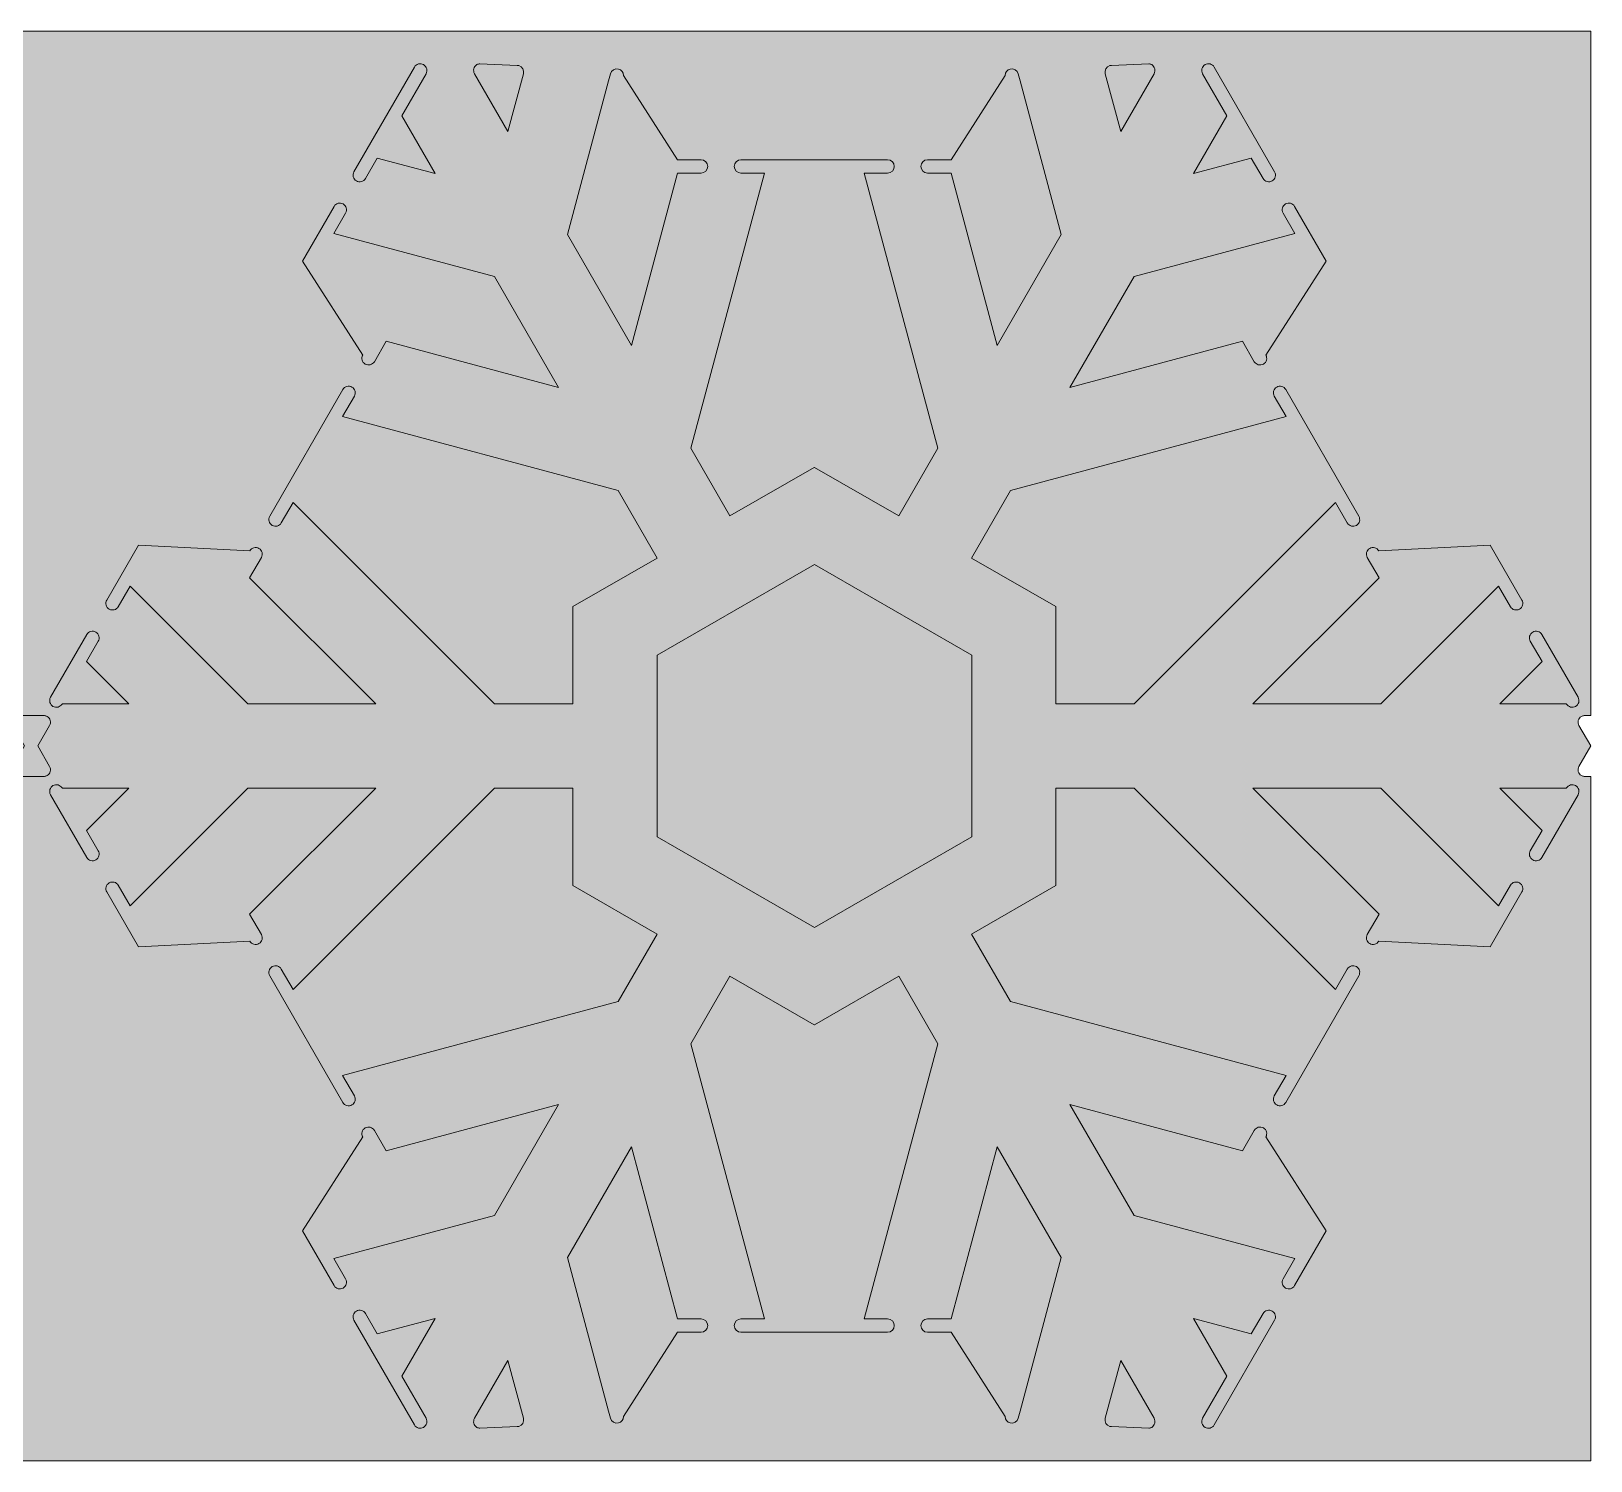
# Model space of a CAD drawing. Header units: inches. Extents: x 4.8 to 19.2, y -15.3 to -8.7.
# Drawn here: x 12 to 19.21, y -15.3 to -8.69 of the extents above; entities that cross this region are included whole.
import ezdxf

# ---------------------------------------------------------------- set-up
doc = ezdxf.new("R2010")
doc.units = ezdxf.units.IN
doc.header["$MEASUREMENT"] = 0
doc.layers.add('Layer 1', color=7, linetype='Continuous', lineweight=0)

# ---------------------------------------------------------------- blocks, each defined once
blk = doc.blocks.new('Block_0')
at = {"layer": 'Layer 1', "transparency": 33554687}
h = blk.add_hatch(color=250, dxfattribs=at)
h.dxf.hatch_style = 2
edge = h.paths.add_edge_path()
edge.add_spline(control_points=[(15.6223, -8.688), (15.6223, -8.688), (19.2146, -8.688), (19.2146, -8.688), (19.2146, -8.688), (19.2146, -11.8553), (19.2146, -11.8553), (19.2146, -11.8553), (19.1845, -11.8553), (19.1845, -11.8553), (19.18, -11.8556), (19.1754, -11.8569), (19.1712, -11.8594), (19.1565, -11.8679), (19.1514, -11.8867), (19.1599, -11.9014), (19.1599, -11.9014), (19.2148, -11.996), (19.2148, -11.996), (19.2148, -11.996), (19.1599, -12.0906), (19.1599, -12.0906), (19.1514, -12.1054), (19.1565, -12.1242), (19.1712, -12.1327), (19.1754, -12.1351), (19.18, -12.1365), (19.1845, -12.1368), (19.1845, -12.1368), (19.2146, -12.1368), (19.2146, -12.1368), (19.2146, -12.1368), (19.2146, -15.3041), (19.2146, -15.3041), (19.2146, -15.3041), (15.6217, -15.3041), (15.6217, -15.3041), (15.6217, -15.3041), (8.3743, -15.3041), (8.3743, -15.3041), (8.3743, -15.3041), (4.7815, -15.3041), (4.7815, -15.3041), (4.7815, -15.3041), (4.7815, -12.1368), (4.7815, -12.1368), (4.7815, -12.1368), (4.8115, -12.1368), (4.8115, -12.1368), (4.816, -12.1365), (4.8206, -12.1351), (4.8248, -12.1327), (4.8395, -12.1242), (4.8446, -12.1054), (4.8361, -12.0906), (4.8361, -12.0906), (4.7813, -11.996), (4.7813, -11.996), (4.7813, -11.996), (4.8361, -11.9014), (4.8361, -11.9014), (4.8446, -11.8867), (4.8395, -11.8679), (4.8248, -11.8594), (4.8206, -11.8569), (4.816, -11.8556), (4.8115, -11.8553), (4.8115, -11.8553), (4.7815, -11.8553), (4.7815, -11.8553), (4.7815, -11.8553), (4.7815, -8.688), (4.7815, -8.688), (4.7815, -8.688), (8.3737, -8.688), (8.3737, -8.688), (8.3737, -8.688), (15.6223, -8.688), (15.6223, -8.688)], knot_values=[0, 0, 0, 0, 1, 1, 1, 2, 2, 2, 3, 3, 3, 4, 4, 4, 5, 5, 5, 6, 6, 6, 7, 7, 7, 8, 8, 8, 9, 9, 9, 10, 10, 10, 11, 11, 11, 12, 12, 12, 13, 13, 13, 14, 14, 14, 15, 15, 15, 16, 16, 16, 17, 17, 17, 18, 18, 18, 19, 19, 19, 20, 20, 20, 21, 21, 21, 22, 22, 22, 23, 23, 23, 24, 24, 24, 25, 25, 25, 26, 26, 26, 26], degree=3, periodic=0)
at = {"layer": 'Layer 1'}
blk.add_lwpolyline([(14.8943, -11.5757), (15.6223, -11.1554), (16.3503, -11.5757), (16.3503, -12.4163), (15.6223, -12.8366), (14.8943, -12.4163)], close=True, dxfattribs=at)
for points, knots in [([(15.6223, -8.688), (15.6223, -8.688), (19.2146, -8.688), (19.2146, -8.688), (19.2146, -8.688), (19.2146, -11.8553), (19.2146, -11.8553), (19.2146, -11.8553), (19.1845, -11.8553), (19.1845, -11.8553), (19.18, -11.8556), (19.1754, -11.8569), (19.1712, -11.8594), (19.1565, -11.8679), (19.1514, -11.8867), (19.1599, -11.9014), (19.1599, -11.9014), (19.2148, -11.996), (19.2148, -11.996), (19.2148, -11.996), (19.1599, -12.0906), (19.1599, -12.0906), (19.1514, -12.1054), (19.1565, -12.1242), (19.1712, -12.1327), (19.1754, -12.1351), (19.18, -12.1365), (19.1845, -12.1368), (19.1845, -12.1368), (19.2146, -12.1368), (19.2146, -12.1368), (19.2146, -12.1368), (19.2146, -15.3041), (19.2146, -15.3041), (19.2146, -15.3041), (15.6217, -15.3041), (15.6217, -15.3041), (15.6217, -15.3041), (8.3743, -15.3041), (8.3743, -15.3041), (8.3743, -15.3041), (4.7815, -15.3041), (4.7815, -15.3041), (4.7815, -15.3041), (4.7815, -12.1368), (4.7815, -12.1368), (4.7815, -12.1368), (4.8115, -12.1368), (4.8115, -12.1368), (4.816, -12.1365), (4.8206, -12.1351), (4.8248, -12.1327), (4.8395, -12.1242), (4.8446, -12.1054), (4.8361, -12.0906), (4.8361, -12.0906), (4.7813, -11.996), (4.7813, -11.996), (4.7813, -11.996), (4.8361, -11.9014), (4.8361, -11.9014), (4.8446, -11.8867), (4.8395, -11.8679), (4.8248, -11.8594), (4.8206, -11.8569), (4.816, -11.8556), (4.8115, -11.8553), (4.8115, -11.8553), (4.7815, -11.8553), (4.7815, -11.8553), (4.7815, -11.8553), (4.7815, -8.688), (4.7815, -8.688), (4.7815, -8.688), (8.3737, -8.688), (8.3737, -8.688), (8.3737, -8.688), (15.6223, -8.688), (15.6223, -8.688)], [0, 0, 0, 0, 1, 1, 1, 2, 2, 2, 3, 3, 3, 4, 4, 4, 5, 5, 5, 6, 6, 6, 7, 7, 7, 8, 8, 8, 9, 9, 9, 10, 10, 10, 11, 11, 11, 12, 12, 12, 13, 13, 13, 14, 14, 14, 15, 15, 15, 16, 16, 16, 17, 17, 17, 18, 18, 18, 19, 19, 19, 20, 20, 20, 21, 21, 21, 22, 22, 22, 23, 23, 23, 24, 24, 24, 25, 25, 25, 26, 26, 26, 26]), ([(13.7716, -8.854), (13.7801, -8.8393), (13.7989, -8.8343), (13.8136, -8.8428), (13.8284, -8.8513), (13.8334, -8.8701), (13.8249, -8.8848), (13.8249, -8.8848), (13.8249, -8.8848), (13.8249, -8.8848), (13.8249, -8.8848), (13.7126, -9.0793), (13.7126, -9.0793), (13.7126, -9.0793), (13.8672, -9.347), (13.8672, -9.347), (13.8672, -9.347), (13.5995, -9.2753), (13.5995, -9.2753), (13.5995, -9.2753), (13.545, -9.3696), (13.545, -9.3696), (13.5365, -9.3843), (13.5176, -9.3894), (13.5029, -9.3809), (13.4882, -9.3724), (13.4832, -9.3536), (13.4917, -9.3388), (13.4917, -9.3388), (13.7716, -8.854), (13.7716, -8.854)], [0, 0, 0, 0, 1, 1, 1, 2, 2, 2, 3, 3, 3, 4, 4, 4, 5, 5, 5, 6, 6, 6, 7, 7, 7, 8, 8, 8, 9, 9, 9, 10, 10, 10, 10]), ([(14.0494, -8.8849), (14.0494, -8.8849), (14.204, -9.1526), (14.204, -9.1526), (14.204, -9.1526), (14.2757, -8.8849), (14.2757, -8.8849), (14.2757, -8.8849), (14.2757, -8.8848), (14.2757, -8.8848), (14.2801, -8.8684), (14.2704, -8.8515), (14.254, -8.8471), (14.2515, -8.8465), (14.249, -8.8461), (14.2465, -8.8461), (14.2465, -8.8461), (14.074, -8.8387), (14.074, -8.8387), (14.0694, -8.839), (14.0649, -8.8403), (14.0606, -8.8428), (14.0459, -8.8513), (14.0409, -8.8701), (14.0494, -8.8848), (14.0494, -8.8848), (14.0494, -8.8849), (14.0494, -8.8849)], [0, 0, 0, 0, 1, 1, 1, 2, 2, 2, 3, 3, 3, 4, 4, 4, 5, 5, 5, 6, 6, 6, 7, 7, 7, 8, 8, 8, 9, 9, 9, 9]), ([(14.6694, -8.9183), (14.6694, -8.9183), (14.479, -9.6288), (14.479, -9.6288), (14.479, -9.6288), (14.7751, -10.1418), (14.7751, -10.1418), (14.7751, -10.1418), (14.9887, -9.3445), (14.9887, -9.3445), (14.9887, -9.3445), (15.0977, -9.3445), (15.0977, -9.3445), (15.1147, -9.3445), (15.1285, -9.3307), (15.1285, -9.3137), (15.1285, -9.2967), (15.1147, -9.2829), (15.0977, -9.2829), (15.0977, -9.2829), (14.9887, -9.2829), (14.9887, -9.2829), (14.9887, -9.2829), (14.7388, -8.8924), (14.7388, -8.8924), (14.7386, -8.879), (14.7296, -8.8667), (14.716, -8.8631), (14.6996, -8.8587), (14.6827, -8.8684), (14.6783, -8.8849), (14.6783, -8.8849), (14.6694, -8.9183), (14.6694, -8.9183)], [0, 0, 0, 0, 1, 1, 1, 2, 2, 2, 3, 3, 3, 4, 4, 4, 5, 5, 5, 6, 6, 6, 7, 7, 7, 8, 8, 8, 9, 9, 9, 10, 10, 10, 11, 11, 11, 11]), ([(16.5741, -8.9183), (16.5741, -8.9183), (16.7645, -9.6288), (16.7645, -9.6288), (16.7645, -9.6288), (16.4683, -10.1418), (16.4683, -10.1418), (16.4683, -10.1418), (16.2547, -9.3445), (16.2547, -9.3445), (16.2547, -9.3445), (16.1457, -9.3445), (16.1457, -9.3445), (16.1287, -9.3445), (16.115, -9.3307), (16.115, -9.3137), (16.115, -9.2967), (16.1287, -9.2829), (16.1457, -9.2829), (16.1457, -9.2829), (16.2547, -9.2829), (16.2547, -9.2829), (16.2547, -9.2829), (16.5046, -8.8924), (16.5046, -8.8924), (16.5048, -8.879), (16.5138, -8.8667), (16.5274, -8.8631), (16.5438, -8.8587), (16.5607, -8.8684), (16.5651, -8.8849), (16.5651, -8.8849), (16.5741, -8.9183), (16.5741, -8.9183)], [0, 0, 0, 0, 1, 1, 1, 2, 2, 2, 3, 3, 3, 4, 4, 4, 5, 5, 5, 6, 6, 6, 7, 7, 7, 8, 8, 8, 9, 9, 9, 10, 10, 10, 11, 11, 11, 11]), ([(17.194, -8.8849), (17.194, -8.8849), (17.0395, -9.1526), (17.0395, -9.1526), (17.0395, -9.1526), (16.9677, -8.8849), (16.9677, -8.8849), (16.9677, -8.8849), (16.9677, -8.8848), (16.9677, -8.8848), (16.9633, -8.8684), (16.9731, -8.8515), (16.9895, -8.8471), (16.992, -8.8465), (16.9944, -8.8461), (16.9969, -8.8461), (16.9969, -8.8461), (17.1694, -8.8387), (17.1694, -8.8387), (17.174, -8.839), (17.1786, -8.8403), (17.1828, -8.8428), (17.1975, -8.8513), (17.2025, -8.8701), (17.194, -8.8848), (17.194, -8.8848), (17.194, -8.8849), (17.194, -8.8849)], [0, 0, 0, 0, 1, 1, 1, 2, 2, 2, 3, 3, 3, 4, 4, 4, 5, 5, 5, 6, 6, 6, 7, 7, 7, 8, 8, 8, 9, 9, 9, 9]), ([(17.4718, -8.854), (17.4633, -8.8393), (17.4445, -8.8343), (17.4298, -8.8428), (17.4151, -8.8513), (17.41, -8.8701), (17.4185, -8.8848), (17.4185, -8.8848), (17.4185, -8.8848), (17.4185, -8.8848), (17.4185, -8.8848), (17.5308, -9.0793), (17.5308, -9.0793), (17.5308, -9.0793), (17.3762, -9.347), (17.3762, -9.347), (17.3762, -9.347), (17.6439, -9.2753), (17.6439, -9.2753), (17.6439, -9.2753), (17.6984, -9.3696), (17.6984, -9.3696), (17.7069, -9.3843), (17.7258, -9.3894), (17.7405, -9.3809), (17.7552, -9.3724), (17.7603, -9.3536), (17.7518, -9.3388), (17.7518, -9.3388), (17.4718, -8.854), (17.4718, -8.854)], [0, 0, 0, 0, 1, 1, 1, 2, 2, 2, 3, 3, 3, 4, 4, 4, 5, 5, 5, 6, 6, 6, 7, 7, 7, 8, 8, 8, 9, 9, 9, 10, 10, 10, 10]), ([(15.2824, -9.2829), (15.2654, -9.2829), (15.2516, -9.2967), (15.2516, -9.3137), (15.2516, -9.3307), (15.2654, -9.3445), (15.2824, -9.3445), (15.2824, -9.3445), (15.3913, -9.3445), (15.3913, -9.3445), (15.3913, -9.3445), (15.0501, -10.6181), (15.0501, -10.6181), (15.0501, -10.6181), (15.2311, -10.9316), (15.2311, -10.9316), (15.2311, -10.9316), (15.6211, -10.7064), (15.6211, -10.7064), (15.6211, -10.7064), (15.6223, -10.7064), (15.6223, -10.7064), (15.6223, -10.7064), (16.0123, -10.9316), (16.0123, -10.9316), (16.0123, -10.9316), (16.1933, -10.6181), (16.1933, -10.6181), (16.1933, -10.6181), (15.8521, -9.3445), (15.8521, -9.3445), (15.8521, -9.3445), (15.961, -9.3445), (15.961, -9.3445), (15.978, -9.3445), (15.9918, -9.3307), (15.9918, -9.3137), (15.9918, -9.2967), (15.978, -9.2829), (15.961, -9.2829), (15.961, -9.2829), (15.2824, -9.2829), (15.2824, -9.2829)], [0, 0, 0, 0, 1, 1, 1, 2, 2, 2, 3, 3, 3, 4, 4, 4, 5, 5, 5, 6, 6, 6, 7, 7, 7, 8, 8, 8, 9, 9, 9, 10, 10, 10, 11, 11, 11, 12, 12, 12, 13, 13, 13, 14, 14, 14, 14]), ([(13.5859, -10.2174), (13.5774, -10.2321), (13.5585, -10.2371), (13.5438, -10.2286), (13.5291, -10.2201), (13.524, -10.2013), (13.5325, -10.1866), (13.5325, -10.1866), (13.2528, -9.7525), (13.2528, -9.7525), (13.2528, -9.7525), (13.3993, -9.4988), (13.3993, -9.4988), (13.4078, -9.4841), (13.4266, -9.479), (13.4414, -9.4875), (13.4561, -9.496), (13.4611, -9.5149), (13.4526, -9.5296), (13.4526, -9.5296), (13.3982, -9.6239), (13.3982, -9.6239), (13.3982, -9.6239), (14.1422, -9.8233), (14.1422, -9.8233), (14.1422, -9.8233), (14.4387, -10.3369), (14.4387, -10.3369), (14.4387, -10.3369), (13.6404, -10.123), (13.6404, -10.123), (13.6404, -10.123), (13.5859, -10.2174), (13.5859, -10.2174)], [0, 0, 0, 0, 1, 1, 1, 2, 2, 2, 3, 3, 3, 4, 4, 4, 5, 5, 5, 6, 6, 6, 7, 7, 7, 8, 8, 8, 9, 9, 9, 10, 10, 10, 11, 11, 11, 11]), ([(17.6576, -10.2174), (17.6661, -10.2321), (17.6849, -10.2371), (17.6996, -10.2286), (17.7143, -10.2201), (17.7194, -10.2013), (17.7109, -10.1866), (17.7109, -10.1866), (17.9906, -9.7525), (17.9906, -9.7525), (17.9906, -9.7525), (17.8441, -9.4988), (17.8441, -9.4988), (17.8356, -9.4841), (17.8168, -9.479), (17.8021, -9.4875), (17.7873, -9.496), (17.7823, -9.5149), (17.7908, -9.5296), (17.7908, -9.5296), (17.8452, -9.6239), (17.8452, -9.6239), (17.8452, -9.6239), (17.1013, -9.8233), (17.1013, -9.8233), (17.1013, -9.8233), (16.8047, -10.3369), (16.8047, -10.3369), (16.8047, -10.3369), (17.6031, -10.123), (17.6031, -10.123), (17.6031, -10.123), (17.6576, -10.2174), (17.6576, -10.2174)], [0, 0, 0, 0, 1, 1, 1, 2, 2, 2, 3, 3, 3, 4, 4, 4, 5, 5, 5, 6, 6, 6, 7, 7, 7, 8, 8, 8, 9, 9, 9, 10, 10, 10, 11, 11, 11, 11]), ([(13.1021, -10.9329), (13.0936, -10.9476), (13.0987, -10.9664), (13.1134, -10.9749), (13.1281, -10.9834), (13.1469, -10.9784), (13.1554, -10.9636), (13.1554, -10.9636), (13.21, -10.8693), (13.21, -10.8693), (13.21, -10.8693), (14.1423, -11.8016), (14.1423, -11.8016), (14.1423, -11.8016), (14.5043, -11.8016), (14.5043, -11.8016), (14.5043, -11.8016), (14.5043, -11.3512), (14.5043, -11.3512), (14.5043, -11.3512), (14.8943, -11.126), (14.8943, -11.126), (14.8943, -11.126), (14.7137, -10.8132), (14.7137, -10.8132), (14.7137, -10.8132), (13.4391, -10.4717), (13.4391, -10.4717), (13.4391, -10.4717), (13.4935, -10.3773), (13.4935, -10.3773), (13.502, -10.3626), (13.497, -10.3438), (13.4822, -10.3353), (13.4675, -10.3268), (13.4487, -10.3318), (13.4402, -10.3465), (13.4402, -10.3465), (13.1021, -10.9329), (13.1021, -10.9329)], [0, 0, 0, 0, 1, 1, 1, 2, 2, 2, 3, 3, 3, 4, 4, 4, 5, 5, 5, 6, 6, 6, 7, 7, 7, 8, 8, 8, 9, 9, 9, 10, 10, 10, 11, 11, 11, 12, 12, 12, 13, 13, 13, 13]), ([(18.1413, -10.9329), (18.1498, -10.9476), (18.1448, -10.9664), (18.13, -10.9749), (18.1153, -10.9834), (18.0965, -10.9784), (18.088, -10.9636), (18.088, -10.9636), (18.0335, -10.8693), (18.0335, -10.8693), (18.0335, -10.8693), (17.1012, -11.8016), (17.1012, -11.8016), (17.1012, -11.8016), (16.7392, -11.8016), (16.7392, -11.8016), (16.7392, -11.8016), (16.7392, -11.3512), (16.7392, -11.3512), (16.7392, -11.3512), (16.3491, -11.126), (16.3491, -11.126), (16.3491, -11.126), (16.5297, -10.8132), (16.5297, -10.8132), (16.5297, -10.8132), (17.8044, -10.4717), (17.8044, -10.4717), (17.8044, -10.4717), (17.7499, -10.3773), (17.7499, -10.3773), (17.7414, -10.3626), (17.7465, -10.3438), (17.7612, -10.3353), (17.7759, -10.3268), (17.7947, -10.3318), (17.8032, -10.3465), (17.8032, -10.3465), (18.1413, -10.9329), (18.1413, -10.9329)], [0, 0, 0, 0, 1, 1, 1, 2, 2, 2, 3, 3, 3, 4, 4, 4, 5, 5, 5, 6, 6, 6, 7, 7, 7, 8, 8, 8, 9, 9, 9, 10, 10, 10, 11, 11, 11, 12, 12, 12, 13, 13, 13, 13]), ([(12.4008, -11.3513), (12.3923, -11.366), (12.3735, -11.3711), (12.3588, -11.3626), (12.3441, -11.3541), (12.339, -11.3353), (12.3475, -11.3205), (12.3475, -11.3205), (12.3475, -11.3205), (12.3475, -11.3205), (12.3475, -11.3205), (12.4939, -11.0669), (12.4939, -11.0669), (12.4939, -11.0669), (13.0098, -11.0928), (13.0098, -11.0928), (13.0183, -11.0781), (13.0371, -11.073), (13.0518, -11.0815), (13.0666, -11.09), (13.0716, -11.1089), (13.0631, -11.1236), (13.0631, -11.1236), (13.0087, -11.218), (13.0087, -11.218), (13.0087, -11.218), (13.5923, -11.8016), (13.5923, -11.8016), (13.5923, -11.8016), (13, -11.8016), (13, -11.8016), (13, -11.8016), (12.4554, -11.257), (12.4554, -11.257), (12.4554, -11.257), (12.4008, -11.3513), (12.4008, -11.3513)], [0, 0, 0, 0, 1, 1, 1, 2, 2, 2, 3, 3, 3, 4, 4, 4, 5, 5, 5, 6, 6, 6, 7, 7, 7, 8, 8, 8, 9, 9, 9, 10, 10, 10, 11, 11, 11, 12, 12, 12, 12]), ([(18.8426, -11.3513), (18.8511, -11.366), (18.8699, -11.3711), (18.8846, -11.3626), (18.8994, -11.3541), (18.9044, -11.3353), (18.8959, -11.3205), (18.8959, -11.3205), (18.896, -11.3205), (18.896, -11.3205), (18.896, -11.3205), (18.7495, -11.0669), (18.7495, -11.0669), (18.7495, -11.0669), (18.2336, -11.0928), (18.2336, -11.0928), (18.2251, -11.0781), (18.2063, -11.073), (18.1916, -11.0815), (18.1769, -11.09), (18.1718, -11.1089), (18.1803, -11.1236), (18.1803, -11.1236), (18.2348, -11.218), (18.2348, -11.218), (18.2348, -11.218), (17.6511, -11.8016), (17.6511, -11.8016), (17.6511, -11.8016), (18.2434, -11.8016), (18.2434, -11.8016), (18.2434, -11.8016), (18.7881, -11.257), (18.7881, -11.257), (18.7881, -11.257), (18.8426, -11.3513), (18.8426, -11.3513)], [0, 0, 0, 0, 1, 1, 1, 2, 2, 2, 3, 3, 3, 4, 4, 4, 5, 5, 5, 6, 6, 6, 7, 7, 7, 8, 8, 8, 9, 9, 9, 10, 10, 10, 11, 11, 11, 12, 12, 12, 12]), ([(12.1409, -11.8017), (12.1323, -11.8163), (12.1136, -11.8213), (12.0989, -11.8129), (12.0842, -11.8044), (12.0791, -11.7855), (12.0876, -11.7708), (12.0876, -11.7708), (12.2552, -11.4805), (12.2552, -11.4805), (12.2637, -11.4658), (12.2825, -11.4607), (12.2972, -11.4692), (12.3119, -11.4777), (12.317, -11.4966), (12.3085, -11.5113), (12.3085, -11.5113), (12.2541, -11.6056), (12.2541, -11.6056), (12.2541, -11.6056), (12.45, -11.8016), (12.45, -11.8016), (12.45, -11.8016), (12.1411, -11.8016), (12.1411, -11.8016), (12.1411, -11.8016), (12.1409, -11.8017), (12.1409, -11.8017)], [0, 0, 0, 0, 1, 1, 1, 2, 2, 2, 3, 3, 3, 4, 4, 4, 5, 5, 5, 6, 6, 6, 7, 7, 7, 8, 8, 8, 9, 9, 9, 9]), ([(19.1026, -11.8017), (19.1111, -11.8163), (19.1299, -11.8213), (19.1445, -11.8129), (19.1593, -11.8044), (19.1643, -11.7855), (19.1558, -11.7708), (19.1558, -11.7708), (18.9883, -11.4805), (18.9883, -11.4805), (18.9798, -11.4658), (18.9609, -11.4607), (18.9462, -11.4692), (18.9315, -11.4777), (18.9264, -11.4966), (18.9349, -11.5113), (18.9349, -11.5113), (18.9894, -11.6056), (18.9894, -11.6056), (18.9894, -11.6056), (18.7934, -11.8016), (18.7934, -11.8016), (18.7934, -11.8016), (19.1023, -11.8016), (19.1023, -11.8016), (19.1023, -11.8016), (19.1026, -11.8017), (19.1026, -11.8017)], [0, 0, 0, 0, 1, 1, 1, 2, 2, 2, 3, 3, 3, 4, 4, 4, 5, 5, 5, 6, 6, 6, 7, 7, 7, 8, 8, 8, 9, 9, 9, 9]), ([(12.0289, -11.8553), (12.0289, -11.8553), (12.0589, -11.8553), (12.0589, -11.8553), (12.0634, -11.8556), (12.068, -11.8569), (12.0722, -11.8594), (12.0869, -11.8679), (12.092, -11.8867), (12.0835, -11.9014), (12.0835, -11.9014), (12.0287, -11.996), (12.0287, -11.996), (12.0287, -11.996), (12.0835, -12.0906), (12.0835, -12.0906), (12.092, -12.1054), (12.0869, -12.1242), (12.0722, -12.1327), (12.068, -12.1351), (12.0634, -12.1365), (12.0589, -12.1368), (12.0589, -12.1368), (12.0289, -12.1368), (12.0289, -12.1368), (12.0289, -12.1368), (11.9672, -12.1368), (11.9672, -12.1368), (11.9672, -12.1368), (11.9371, -12.1368), (11.9371, -12.1368), (11.9326, -12.1365), (11.928, -12.1351), (11.9238, -12.1327), (11.9091, -12.1242), (11.904, -12.1054), (11.9125, -12.0906), (11.9125, -12.0906), (11.9674, -11.996), (11.9674, -11.996), (11.9674, -11.996), (11.9125, -11.9014), (11.9125, -11.9014), (11.904, -11.8867), (11.9091, -11.8679), (11.9238, -11.8594), (11.928, -11.8569), (11.9326, -11.8556), (11.9371, -11.8553), (11.9371, -11.8553), (11.9672, -11.8553), (11.9672, -11.8553), (11.9672, -11.8553), (12.0289, -11.8553), (12.0289, -11.8553)], [0, 0, 0, 0, 1, 1, 1, 2, 2, 2, 3, 3, 3, 4, 4, 4, 5, 5, 5, 6, 6, 6, 7, 7, 7, 8, 8, 8, 9, 9, 9, 10, 10, 10, 11, 11, 11, 12, 12, 12, 13, 13, 13, 14, 14, 14, 15, 15, 15, 16, 16, 16, 17, 17, 17, 18, 18, 18, 18]), ([(12.1409, -12.1904), (12.1323, -12.1757), (12.1136, -12.1707), (12.0989, -12.1792), (12.0842, -12.1877), (12.0791, -12.2065), (12.0876, -12.2213), (12.0876, -12.2213), (12.2552, -12.5116), (12.2552, -12.5116), (12.2637, -12.5263), (12.2825, -12.5314), (12.2972, -12.5229), (12.3119, -12.5144), (12.317, -12.4955), (12.3085, -12.4808), (12.3085, -12.4808), (12.2541, -12.3865), (12.2541, -12.3865), (12.2541, -12.3865), (12.45, -12.1905), (12.45, -12.1905), (12.45, -12.1905), (12.1411, -12.1905), (12.1411, -12.1905), (12.1411, -12.1905), (12.1409, -12.1904), (12.1409, -12.1904)], [0, 0, 0, 0, 1, 1, 1, 2, 2, 2, 3, 3, 3, 4, 4, 4, 5, 5, 5, 6, 6, 6, 7, 7, 7, 8, 8, 8, 9, 9, 9, 9]), ([(12.4008, -12.6408), (12.3923, -12.626), (12.3735, -12.621), (12.3588, -12.6295), (12.3441, -12.638), (12.339, -12.6568), (12.3475, -12.6715), (12.3475, -12.6715), (12.3475, -12.6715), (12.3475, -12.6715), (12.3475, -12.6715), (12.4939, -12.9252), (12.4939, -12.9252), (12.4939, -12.9252), (13.0098, -12.8993), (13.0098, -12.8993), (13.0183, -12.914), (13.0371, -12.919), (13.0518, -12.9105), (13.0666, -12.902), (13.0716, -12.8832), (13.0631, -12.8685), (13.0631, -12.8685), (13.0087, -12.7741), (13.0087, -12.7741), (13.0087, -12.7741), (13.5923, -12.1905), (13.5923, -12.1905), (13.5923, -12.1905), (13, -12.1905), (13, -12.1905), (13, -12.1905), (12.4554, -12.7351), (12.4554, -12.7351), (12.4554, -12.7351), (12.4008, -12.6408), (12.4008, -12.6408)], [0, 0, 0, 0, 1, 1, 1, 2, 2, 2, 3, 3, 3, 4, 4, 4, 5, 5, 5, 6, 6, 6, 7, 7, 7, 8, 8, 8, 9, 9, 9, 10, 10, 10, 11, 11, 11, 12, 12, 12, 12]), ([(13.1021, -13.0592), (13.0936, -13.0445), (13.0987, -13.0257), (13.1134, -13.0172), (13.1281, -13.0087), (13.1469, -13.0137), (13.1554, -13.0284), (13.1554, -13.0284), (13.21, -13.1228), (13.21, -13.1228), (13.21, -13.1228), (14.1423, -12.1905), (14.1423, -12.1905), (14.1423, -12.1905), (14.5043, -12.1905), (14.5043, -12.1905), (14.5043, -12.1905), (14.5043, -12.6409), (14.5043, -12.6409), (14.5043, -12.6409), (14.8943, -12.8661), (14.8943, -12.8661), (14.8943, -12.8661), (14.7137, -13.1789), (14.7137, -13.1789), (14.7137, -13.1789), (13.4391, -13.5204), (13.4391, -13.5204), (13.4391, -13.5204), (13.4935, -13.6148), (13.4935, -13.6148), (13.502, -13.6295), (13.497, -13.6483), (13.4822, -13.6568), (13.4675, -13.6653), (13.4487, -13.6603), (13.4402, -13.6456), (13.4402, -13.6456), (13.1021, -13.0592), (13.1021, -13.0592)], [0, 0, 0, 0, 1, 1, 1, 2, 2, 2, 3, 3, 3, 4, 4, 4, 5, 5, 5, 6, 6, 6, 7, 7, 7, 8, 8, 8, 9, 9, 9, 10, 10, 10, 11, 11, 11, 12, 12, 12, 13, 13, 13, 13]), ([(18.1413, -13.0592), (18.1498, -13.0445), (18.1448, -13.0257), (18.13, -13.0172), (18.1153, -13.0087), (18.0965, -13.0137), (18.088, -13.0284), (18.088, -13.0284), (18.0335, -13.1228), (18.0335, -13.1228), (18.0335, -13.1228), (17.1012, -12.1905), (17.1012, -12.1905), (17.1012, -12.1905), (16.7392, -12.1905), (16.7392, -12.1905), (16.7392, -12.1905), (16.7392, -12.6409), (16.7392, -12.6409), (16.7392, -12.6409), (16.3491, -12.8661), (16.3491, -12.8661), (16.3491, -12.8661), (16.5297, -13.1789), (16.5297, -13.1789), (16.5297, -13.1789), (17.8044, -13.5204), (17.8044, -13.5204), (17.8044, -13.5204), (17.7499, -13.6148), (17.7499, -13.6148), (17.7414, -13.6295), (17.7465, -13.6483), (17.7612, -13.6568), (17.7759, -13.6653), (17.7947, -13.6603), (17.8032, -13.6456), (17.8032, -13.6456), (18.1413, -13.0592), (18.1413, -13.0592)], [0, 0, 0, 0, 1, 1, 1, 2, 2, 2, 3, 3, 3, 4, 4, 4, 5, 5, 5, 6, 6, 6, 7, 7, 7, 8, 8, 8, 9, 9, 9, 10, 10, 10, 11, 11, 11, 12, 12, 12, 13, 13, 13, 13]), ([(18.8426, -12.6408), (18.8511, -12.626), (18.8699, -12.621), (18.8846, -12.6295), (18.8994, -12.638), (18.9044, -12.6568), (18.8959, -12.6715), (18.8959, -12.6715), (18.896, -12.6715), (18.896, -12.6715), (18.896, -12.6715), (18.7495, -12.9252), (18.7495, -12.9252), (18.7495, -12.9252), (18.2336, -12.8993), (18.2336, -12.8993), (18.2251, -12.914), (18.2063, -12.919), (18.1916, -12.9105), (18.1769, -12.902), (18.1718, -12.8832), (18.1803, -12.8685), (18.1803, -12.8685), (18.2348, -12.7741), (18.2348, -12.7741), (18.2348, -12.7741), (17.6511, -12.1905), (17.6511, -12.1905), (17.6511, -12.1905), (18.2434, -12.1905), (18.2434, -12.1905), (18.2434, -12.1905), (18.7881, -12.7351), (18.7881, -12.7351), (18.7881, -12.7351), (18.8426, -12.6408), (18.8426, -12.6408)], [0, 0, 0, 0, 1, 1, 1, 2, 2, 2, 3, 3, 3, 4, 4, 4, 5, 5, 5, 6, 6, 6, 7, 7, 7, 8, 8, 8, 9, 9, 9, 10, 10, 10, 11, 11, 11, 12, 12, 12, 12]), ([(19.1026, -12.1904), (19.1111, -12.1757), (19.1299, -12.1707), (19.1445, -12.1792), (19.1593, -12.1877), (19.1643, -12.2065), (19.1558, -12.2213), (19.1558, -12.2213), (18.9883, -12.5116), (18.9883, -12.5116), (18.9798, -12.5263), (18.9609, -12.5314), (18.9462, -12.5229), (18.9315, -12.5144), (18.9264, -12.4955), (18.9349, -12.4808), (18.9349, -12.4808), (18.9894, -12.3865), (18.9894, -12.3865), (18.9894, -12.3865), (18.7934, -12.1905), (18.7934, -12.1905), (18.7934, -12.1905), (19.1023, -12.1905), (19.1023, -12.1905), (19.1023, -12.1905), (19.1026, -12.1904), (19.1026, -12.1904)], [0, 0, 0, 0, 1, 1, 1, 2, 2, 2, 3, 3, 3, 4, 4, 4, 5, 5, 5, 6, 6, 6, 7, 7, 7, 8, 8, 8, 9, 9, 9, 9]), ([(15.2824, -14.7091), (15.2654, -14.7091), (15.2516, -14.6954), (15.2516, -14.6784), (15.2516, -14.6614), (15.2654, -14.6476), (15.2824, -14.6476), (15.2824, -14.6476), (15.3913, -14.6476), (15.3913, -14.6476), (15.3913, -14.6476), (15.0501, -13.374), (15.0501, -13.374), (15.0501, -13.374), (15.2311, -13.0605), (15.2311, -13.0605), (15.2311, -13.0605), (15.6211, -13.2857), (15.6211, -13.2857), (15.6211, -13.2857), (15.6223, -13.2857), (15.6223, -13.2857), (15.6223, -13.2857), (16.0123, -13.0605), (16.0123, -13.0605), (16.0123, -13.0605), (16.1933, -13.374), (16.1933, -13.374), (16.1933, -13.374), (15.8521, -14.6476), (15.8521, -14.6476), (15.8521, -14.6476), (15.961, -14.6476), (15.961, -14.6476), (15.978, -14.6476), (15.9918, -14.6614), (15.9918, -14.6784), (15.9918, -14.6954), (15.978, -14.7091), (15.961, -14.7091), (15.961, -14.7091), (15.2824, -14.7091), (15.2824, -14.7091)], [0, 0, 0, 0, 1, 1, 1, 2, 2, 2, 3, 3, 3, 4, 4, 4, 5, 5, 5, 6, 6, 6, 7, 7, 7, 8, 8, 8, 9, 9, 9, 10, 10, 10, 11, 11, 11, 12, 12, 12, 13, 13, 13, 14, 14, 14, 14]), ([(13.5859, -13.7747), (13.5774, -13.76), (13.5585, -13.755), (13.5438, -13.7635), (13.5291, -13.772), (13.524, -13.7908), (13.5325, -13.8055), (13.5325, -13.8055), (13.2528, -14.2396), (13.2528, -14.2396), (13.2528, -14.2396), (13.3993, -14.4933), (13.3993, -14.4933), (13.4078, -14.508), (13.4266, -14.5131), (13.4414, -14.5046), (13.4561, -14.4961), (13.4611, -14.4772), (13.4526, -14.4625), (13.4526, -14.4625), (13.3982, -14.3682), (13.3982, -14.3682), (13.3982, -14.3682), (14.1422, -14.1688), (14.1422, -14.1688), (14.1422, -14.1688), (14.4387, -13.6552), (14.4387, -13.6552), (14.4387, -13.6552), (13.6404, -13.8691), (13.6404, -13.8691), (13.6404, -13.8691), (13.5859, -13.7747), (13.5859, -13.7747)], [0, 0, 0, 0, 1, 1, 1, 2, 2, 2, 3, 3, 3, 4, 4, 4, 5, 5, 5, 6, 6, 6, 7, 7, 7, 8, 8, 8, 9, 9, 9, 10, 10, 10, 11, 11, 11, 11]), ([(17.6576, -13.7747), (17.6661, -13.76), (17.6849, -13.755), (17.6996, -13.7635), (17.7143, -13.772), (17.7194, -13.7908), (17.7109, -13.8055), (17.7109, -13.8055), (17.9906, -14.2396), (17.9906, -14.2396), (17.9906, -14.2396), (17.8441, -14.4933), (17.8441, -14.4933), (17.8356, -14.508), (17.8168, -14.5131), (17.8021, -14.5046), (17.7873, -14.4961), (17.7823, -14.4772), (17.7908, -14.4625), (17.7908, -14.4625), (17.8452, -14.3682), (17.8452, -14.3682), (17.8452, -14.3682), (17.1013, -14.1688), (17.1013, -14.1688), (17.1013, -14.1688), (16.8047, -13.6552), (16.8047, -13.6552), (16.8047, -13.6552), (17.6031, -13.8691), (17.6031, -13.8691), (17.6031, -13.8691), (17.6576, -13.7747), (17.6576, -13.7747)], [0, 0, 0, 0, 1, 1, 1, 2, 2, 2, 3, 3, 3, 4, 4, 4, 5, 5, 5, 6, 6, 6, 7, 7, 7, 8, 8, 8, 9, 9, 9, 10, 10, 10, 11, 11, 11, 11]), ([(14.6694, -15.0738), (14.6694, -15.0738), (14.479, -14.3632), (14.479, -14.3632), (14.479, -14.3632), (14.7751, -13.8503), (14.7751, -13.8503), (14.7751, -13.8503), (14.9887, -14.6476), (14.9887, -14.6476), (14.9887, -14.6476), (15.0977, -14.6476), (15.0977, -14.6476), (15.1147, -14.6476), (15.1285, -14.6614), (15.1285, -14.6784), (15.1285, -14.6954), (15.1147, -14.7091), (15.0977, -14.7091), (15.0977, -14.7091), (14.9887, -14.7091), (14.9887, -14.7091), (14.9887, -14.7091), (14.7388, -15.0997), (14.7388, -15.0997), (14.7386, -15.1131), (14.7296, -15.1253), (14.716, -15.129), (14.6996, -15.1334), (14.6827, -15.1236), (14.6783, -15.1072), (14.6783, -15.1072), (14.6694, -15.0738), (14.6694, -15.0738)], [0, 0, 0, 0, 1, 1, 1, 2, 2, 2, 3, 3, 3, 4, 4, 4, 5, 5, 5, 6, 6, 6, 7, 7, 7, 8, 8, 8, 9, 9, 9, 10, 10, 10, 11, 11, 11, 11]), ([(16.5741, -15.0738), (16.5741, -15.0738), (16.7645, -14.3632), (16.7645, -14.3632), (16.7645, -14.3632), (16.4683, -13.8503), (16.4683, -13.8503), (16.4683, -13.8503), (16.2547, -14.6476), (16.2547, -14.6476), (16.2547, -14.6476), (16.1457, -14.6476), (16.1457, -14.6476), (16.1287, -14.6476), (16.115, -14.6614), (16.115, -14.6784), (16.115, -14.6954), (16.1287, -14.7091), (16.1457, -14.7091), (16.1457, -14.7091), (16.2547, -14.7091), (16.2547, -14.7091), (16.2547, -14.7091), (16.5046, -15.0997), (16.5046, -15.0997), (16.5048, -15.1131), (16.5138, -15.1253), (16.5274, -15.129), (16.5438, -15.1334), (16.5607, -15.1236), (16.5651, -15.1072), (16.5651, -15.1072), (16.5741, -15.0738), (16.5741, -15.0738)], [0, 0, 0, 0, 1, 1, 1, 2, 2, 2, 3, 3, 3, 4, 4, 4, 5, 5, 5, 6, 6, 6, 7, 7, 7, 8, 8, 8, 9, 9, 9, 10, 10, 10, 11, 11, 11, 11]), ([(13.7716, -15.1381), (13.7801, -15.1528), (13.7989, -15.1578), (13.8136, -15.1493), (13.8284, -15.1408), (13.8334, -15.122), (13.8249, -15.1073), (13.8249, -15.1073), (13.8249, -15.1072), (13.8249, -15.1072), (13.8249, -15.1072), (13.7126, -14.9128), (13.7126, -14.9128), (13.7126, -14.9128), (13.8672, -14.6451), (13.8672, -14.6451), (13.8672, -14.6451), (13.5995, -14.7168), (13.5995, -14.7168), (13.5995, -14.7168), (13.545, -14.6225), (13.545, -14.6225), (13.5365, -14.6077), (13.5176, -14.6027), (13.5029, -14.6112), (13.4882, -14.6197), (13.4832, -14.6385), (13.4917, -14.6533), (13.4917, -14.6533), (13.7716, -15.1381), (13.7716, -15.1381)], [0, 0, 0, 0, 1, 1, 1, 2, 2, 2, 3, 3, 3, 4, 4, 4, 5, 5, 5, 6, 6, 6, 7, 7, 7, 8, 8, 8, 9, 9, 9, 10, 10, 10, 10]), ([(17.4718, -15.1381), (17.4633, -15.1528), (17.4445, -15.1578), (17.4298, -15.1493), (17.4151, -15.1408), (17.41, -15.122), (17.4185, -15.1073), (17.4185, -15.1073), (17.4185, -15.1072), (17.4185, -15.1072), (17.4185, -15.1072), (17.5308, -14.9128), (17.5308, -14.9128), (17.5308, -14.9128), (17.3762, -14.6451), (17.3762, -14.6451), (17.3762, -14.6451), (17.6439, -14.7168), (17.6439, -14.7168), (17.6439, -14.7168), (17.6984, -14.6225), (17.6984, -14.6225), (17.7069, -14.6077), (17.7258, -14.6027), (17.7405, -14.6112), (17.7552, -14.6197), (17.7603, -14.6385), (17.7518, -14.6533), (17.7518, -14.6533), (17.4718, -15.1381), (17.4718, -15.1381)], [0, 0, 0, 0, 1, 1, 1, 2, 2, 2, 3, 3, 3, 4, 4, 4, 5, 5, 5, 6, 6, 6, 7, 7, 7, 8, 8, 8, 9, 9, 9, 10, 10, 10, 10]), ([(14.0494, -15.1072), (14.0494, -15.1072), (14.204, -14.8395), (14.204, -14.8395), (14.204, -14.8395), (14.2757, -15.1072), (14.2757, -15.1072), (14.2757, -15.1072), (14.2757, -15.1073), (14.2757, -15.1073), (14.2801, -15.1237), (14.2704, -15.1406), (14.254, -15.145), (14.2515, -15.1456), (14.249, -15.146), (14.2465, -15.146), (14.2465, -15.146), (14.074, -15.1534), (14.074, -15.1534), (14.0694, -15.1531), (14.0649, -15.1518), (14.0606, -15.1493), (14.0459, -15.1408), (14.0409, -15.122), (14.0494, -15.1073), (14.0494, -15.1073), (14.0494, -15.1072), (14.0494, -15.1072)], [0, 0, 0, 0, 1, 1, 1, 2, 2, 2, 3, 3, 3, 4, 4, 4, 5, 5, 5, 6, 6, 6, 7, 7, 7, 8, 8, 8, 9, 9, 9, 9]), ([(17.194, -15.1072), (17.194, -15.1072), (17.0395, -14.8395), (17.0395, -14.8395), (17.0395, -14.8395), (16.9677, -15.1072), (16.9677, -15.1072), (16.9677, -15.1072), (16.9677, -15.1073), (16.9677, -15.1073), (16.9633, -15.1237), (16.9731, -15.1406), (16.9895, -15.145), (16.992, -15.1456), (16.9944, -15.146), (16.9969, -15.146), (16.9969, -15.146), (17.1694, -15.1534), (17.1694, -15.1534), (17.174, -15.1531), (17.1786, -15.1518), (17.1828, -15.1493), (17.1975, -15.1408), (17.2025, -15.122), (17.194, -15.1073), (17.194, -15.1073), (17.194, -15.1072), (17.194, -15.1072)], [0, 0, 0, 0, 1, 1, 1, 2, 2, 2, 3, 3, 3, 4, 4, 4, 5, 5, 5, 6, 6, 6, 7, 7, 7, 8, 8, 8, 9, 9, 9, 9])]:
    blk.add_open_spline(points, degree=3, knots=knots, dxfattribs=at)

msp = doc.modelspace()

# ---------------------------------------------------------------- block references
at = {"layer": 'Layer 1'}
msp.add_blockref('Block_0', (0, 0), dxfattribs=at)

doc.saveas('drawing.dxf')
